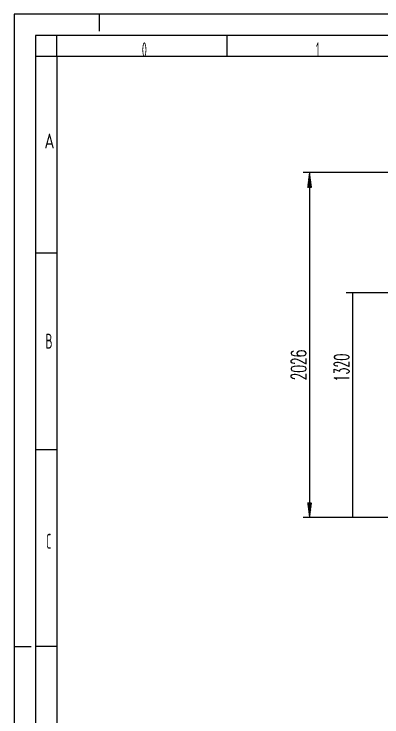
# Model space of a CAD drawing. Header units: millimetres. Extents: x 0 to 508, y 0 to 297.
# Drawn here: x 0 to 86.3, y 131.9 to 297 of the extents above; entities that cross this region are included whole.
import ezdxf

# ---------------------------------------------------------------- set-up
doc = ezdxf.new("R2010")
doc.units = ezdxf.units.MM
doc.layers.add('201', color=7, linetype='Continuous', true_color=0xffffff)
doc.layers.add('211', color=7, linetype='Continuous', true_color=0xffffff)
doc.styles.add('dinschmal', font='simplex.shx')
doc.styles.add('iso-1', font='isocp.shx')
doc.dimstyles.get("Standard").update_dxf_attribs({"dimtxt": 0.18, "dimasz": 0.18, "dimexe": 0.18, "dimexo": 0.0625, "dimgap": 0.09, "dimtad": 0, "dimtih": 1, "dimtoh": 1, "dimdec": 4, "dimzin": 0, "dimdsep": 46, "dimtxsty": 'Standard', "dimcen": 0.09, "dimadec": 0, "dimazin": 0, "dimtfac": 1, "dimtdec": 4, "dimtofl": 0, "dimtmove": 0, "dimatfit": 3, "dimfxl": 1, "dimtolj": 1, "dimtzin": 0, "dimarcsym": 0})

# ---------------------------------------------------------------- blocks, each defined once
blk = doc.blocks.new('_U3')
at = {"layer": '201', "color": 250, "lineweight": 13}
for p, q in [((166.348216, 231.540153), (77.896157, 231.540153)), ((79.396157, 231.540153), (79.396157, 178.740153)), ((122.791723, 178.740153), (77.896157, 178.740153))]:
    blk.add_line(p, q, dxfattribs=at)
at = {"layer": '201', "color": 250, "lineweight": 18}
for points in [[(79.396157, 231.540153), (79.856941, 228.040154), (78.935373, 228.040151), (79.396157, 231.540153)], [(79.396157, 178.740153), (78.935373, 182.240151), (79.856941, 182.240154), (79.396157, 178.740153)]]:
    blk.add_solid(points, dxfattribs=at)
at = {"layer": '201', "color": 250, "linetype": 'Continuous', "lineweight": 18, "insert": (78.596157, 213.96528), "char_height": 3.5, "attachment_point": 8, "rotation": 90, "line_spacing_factor": 0.843373, "style": 'dinschmal'}
blk.add_mtext('\\W0.5455;1320', dxfattribs=at)

msp = doc.modelspace()

# ---------------------------------------------------------------- hatches: boundary and pattern name
at = {"layer": '201', "linetype": 'Continuous', "lineweight": 13}
h = msp.add_hatch(dxfattribs=at)
h.set_pattern_fill('ANSI31', color=250, scale=0.02, style=0)
h.paths.add_polyline_path([(69.337, 259.777), (69.798, 256.277), (68.876, 256.277)], flags=0)
h = msp.add_hatch(dxfattribs=at)
h.set_pattern_fill('ANSI31', color=250, scale=0.02, style=0)
h.paths.add_polyline_path([(69.337, 178.74), (68.876, 182.24), (69.798, 182.24)], flags=0)

# ---------------------------------------------------------------- linework, layer by layer
at = {"layer": '201', "color": 250, "linetype": 'Continuous', "lineweight": 13}
for p, q in [((132.68, 259.777), (67.837, 259.777)), ((69.337, 259.777), (69.337, 178.74)), ((122.792, 178.74), (67.837, 178.74))]:
    msp.add_line(p, q, dxfattribs=at)
at = {"layer": '211', "color": 250, "linetype": 'Continuous', "lineweight": 13}
for p, q in [((420, 297), (0, 297)), ((0, 297), (0, 0)), ((20, 297), (20, 293)), ((415, 292), (5, 292)), ((5, 292), (5, 5)), ((10, 287), (10, 292)), ((50, 287), (50, 292)), ((10, 287), (5, 287)), ((10, 240.833), (5, 240.833)), ((10, 194.667), (5, 194.667)), ((0, 148.5), (4, 148.5)), ((10, 148.5), (5, 148.5))]:
    msp.add_line(p, q, dxfattribs=at)
at = {"layer": '211', "color": 250, "linetype": 'Continuous', "lineweight": 18}
for p, q in [((410, 287), (10, 287)), ((10, 287), (10, 10))]:
    msp.add_line(p, q, dxfattribs=at)

# ---------------------------------------------------------------- texts
at = {"layer": '201', "color": 250, "linetype": 'Continuous', "lineweight": 18, "insert": (68.537, 210.993), "char_height": 3.5, "attachment_point": 7, "rotation": 90, "line_spacing_factor": 0.843373, "style": 'dinschmal'}
msp.add_mtext('\\W0.5966;2026', dxfattribs=at)
at = {"layer": '211', "color": 250, "linetype": 'Continuous', "lineweight": 18, "char_height": 3.5, "attachment_point": 7, "line_spacing_factor": 0.963855, "style": 'iso-1'}
for s, insert in [('\\W0.5404;0', (29.985, 286.861)), ('\\W0.4176;1', (70.872, 286.861)), ('\\W0.8300;A', (7.127, 265.431)), ('\\W0.6380;B', (7.33, 218.431)), ('\\W0.5104;C', (7.532, 171.431))]:
    msp.add_mtext(s, dxfattribs=dict(at, insert=insert))

# ---------------------------------------------------------------- dimensions: what is measured, and where the dimension line sits
at = {"layer": '201', "color": 250, "linetype": 'Continuous', "lineweight": 18}
dim = msp.add_linear_dim(base=(79.396, 178.74), p1=(166.848, 231.54), p2=(124.843, 178.74), angle=90, dimstyle='Standard', override={"dimtxt": 3.5, "dimasz": 3.5, "dimexe": 1.5, "dimexo": 0.5, "dimgap": 1.75, "dimtad": 1, "dimtih": 0, "dimtoh": 0, "dimdec": 0, "dimlfac": 25, "dimzin": 8, "dimdsep": 46, "dimlunit": 2, "dimtxsty": 'dinschmal', "dimsah": 1, "dimse1": 0, "dimse2": 0, "dimsd1": 0, "dimsd2": 0, "dimclrd": 250, "dimclre": 250, "dimclrt": 250, "dimtol": 0, "dimtm": -0.1, "dimtfac": 0.7, "dimtdec": 3, "dimtofl": 1, "dimtmove": 0, "dimatfit": 2, "dimtzin": 8, "dimlwd": 13, "dimlwe": 13}, dxfattribs=at)
dim.commit()
dim.dimension.update_dxf_attribs({"geometry": '_U3', "text_midpoint": (79.396, 213.965), "dimtype": 160})

doc.saveas('drawing.dxf')
